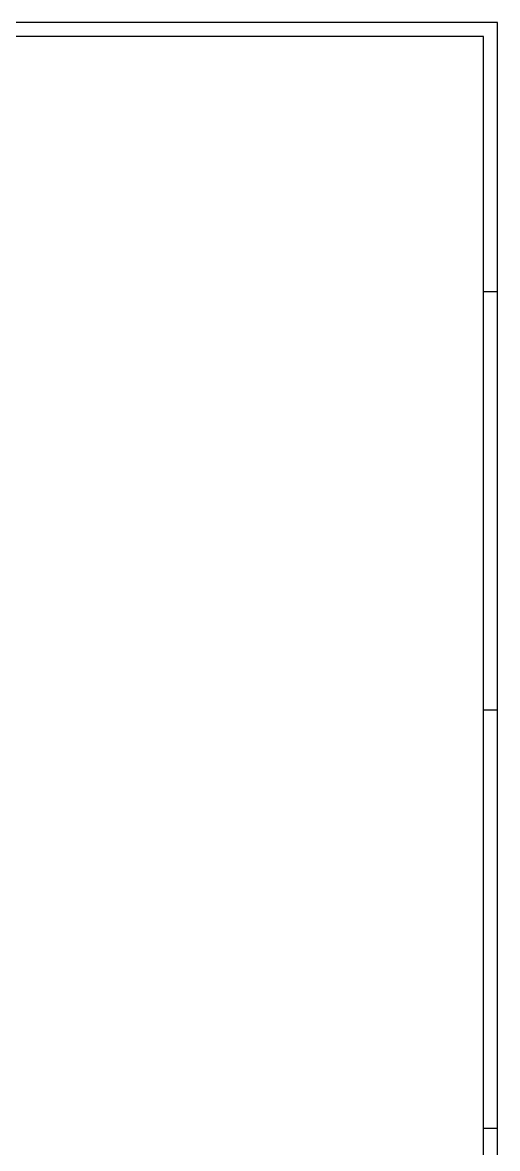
# Model space of a CAD drawing. Header units: millimetres. Extents: x -282 to 907, y -340 to 501.
# Drawn here: x 738.1 to 907.3, y 100 to 501.1 of the extents above; entities that cross this region are included whole.
import ezdxf

# ---------------------------------------------------------------- set-up
doc = ezdxf.new("R2010")
doc.units = ezdxf.units.MM

# ---------------------------------------------------------------- blocks, each defined once
blk = doc.blocks.new('Unknown-284934793-1132')
at = {"color": 5, "linetype": 'Continuous'}
for p, q in [((907.31, 501.09), (-281.69, 501.09)), ((907.31, -339.91), (907.31, 501.09)), ((902.31, 496.09), (-276.69, 496.09)), ((902.31, -334.91), (902.31, 496.09)), ((907.31, 405.09), (902.31, 405.09)), ((907.31, 256.09), (902.31, 256.09)), ((907.31, 107.09), (902.31, 107.09))]:
    blk.add_line(p, q, dxfattribs=at)

msp = doc.modelspace()

# ---------------------------------------------------------------- block references
msp.add_blockref('Unknown-284934793-1132', (0, 0))

doc.saveas('drawing.dxf')
